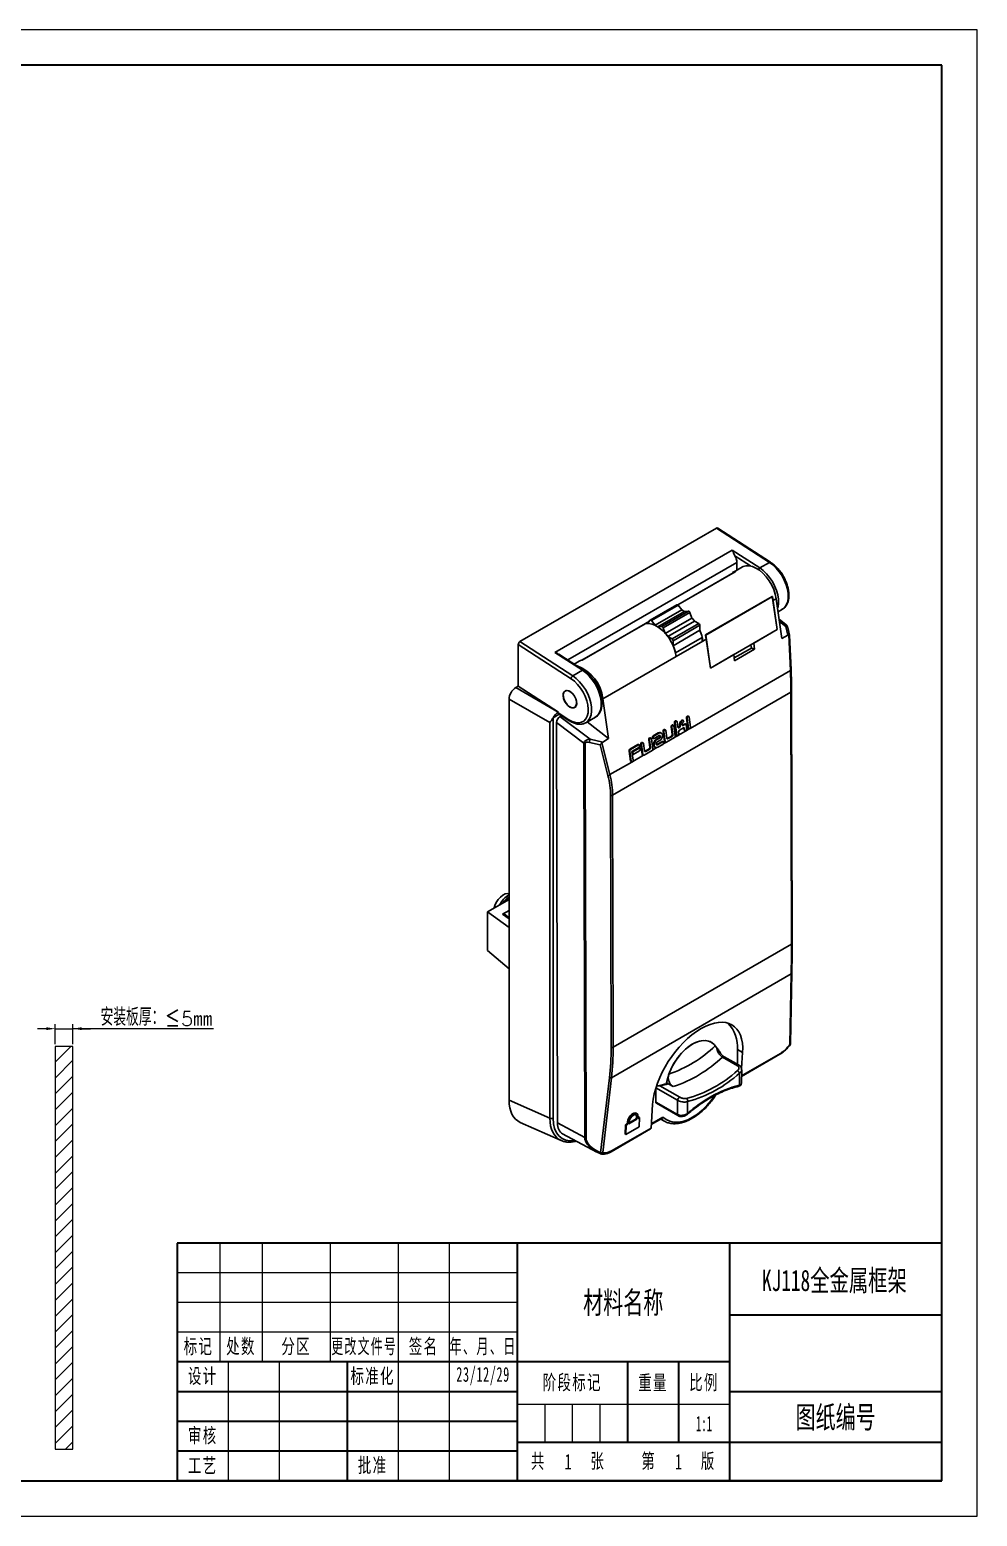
# Model space of a CAD drawing. Header units: millimetres. Extents: x 1222 to 2777, y 555 to 1864.
# Drawn here: x 1548 to 1815.6, y 554.5 to 974.5 of the extents above; entities that cross this region are included whole.
import ezdxf
from ezdxf.enums import TextEntityAlignment as Align

# ---------------------------------------------------------------- set-up
doc = ezdxf.new("R2010")
doc.units = ezdxf.units.MM
for name, color, linetype, lineweight in [('尺寸线层', 3, 'Continuous', 18), ('粗实线层', 7, 'Continuous', 35), ('细实线层', 7, 'Continuous', 18)]:
    doc.layers.add(name, color=color, linetype=linetype, lineweight=lineweight)
doc.styles.get("Standard").update_dxf_attribs({"font": 'txt', "bigfont": 'gbcbig.shx'})
doc.styles.add('标准', font='simfang.ttf', dxfattribs={"width": 0.667})
doc.dimstyles.new('ISO-25', dxfattribs={"dimtxt": 2.5, "dimasz": 2.5, "dimexe": 1.25, "dimexo": 0.625, "dimtad": 1, "dimtxsty": 'Standard', "dimcen": 2.5, "dimadec": 0, "dimazin": 0, "dimtfac": 1, "dimtmove": 1, "dimatfit": 3, "dimfxl": 1, "dimarcsym": 0})

# ---------------------------------------------------------------- blocks, each defined once
blk = doc.blocks.new('$CAXA_FRAME_13B17AC1$')
at = {"layer": '粗实线层'}
for p, q in [((287, 200), (-287, 200)), ((287, -200), (287, 200)), ((-287, -200), (287, -200))]:
    blk.add_line(p, q, dxfattribs=at)
at = {"layer": '细实线层'}
for p, q in [((297, 210), (-297, 210)), ((297, -210), (297, 210)), ((-297, -210), (297, -210))]:
    blk.add_line(p, q, dxfattribs=at)
blk = doc.blocks.new('*D10')
at = {"color": 0, "lineweight": -2, "transparency": 16777216}
for p, q in [((1555.17, 687.92), (1555.17, 693.56)), ((1560.17, 687.92), (1560.17, 693.56)), ((1552.67, 692.31), (1550.17, 692.31)), ((1555.17, 692.31), (1560.17, 692.31)), ((1555.17, 692.31), (1560.17, 692.31)), ((1599.92, 692.31), (1560.17, 692.31)), ((1562.67, 692.31), (1565.17, 692.31))]:
    blk.add_line(p, q, dxfattribs=at)
at = {"color": 0, "transparency": 16777216}
for points in [[(1552.67, 692.73), (1552.67, 691.9), (1555.17, 692.31)], [(1562.67, 692.73), (1562.67, 691.9), (1560.17, 692.31)]]:
    blk.add_solid(points, dxfattribs=at)
at = {"layer": 'Defpoints', "color": 0, "transparency": 16777216}
for p in [(1560.17, 692.31), (1555.17, 687.3), (1560.17, 687.3)]:
    blk.add_point(p, dxfattribs=at)
at = {"color": 0, "transparency": 16777216, "insert": (1583.8, 695.61), "char_height": 5, "width": 52.9697, "attachment_point": 5}
blk.add_mtext('安装板厚：≤{\\H0.8x;5\\fSimSun|b0|i0|c129|p2;㎜}', dxfattribs=at)

msp = doc.modelspace()

# ---------------------------------------------------------------- hatches: boundary and pattern name
h = msp.add_hatch()
h.set_pattern_fill('ANSI31', color=256)
h.set_pattern_definition([(45, (19.1863, 0), (-2.245064, 2.245064), [])])
h.paths.add_polyline_path([(1560.1701, 687.2999), (1555.1701, 687.2999), (1555.1701, 573.5432), (1560.1701, 573.5432)])

# ---------------------------------------------------------------- linework, layer by layer
at = {"color": 18, "linetype": 'Continuous', "lineweight": 30, "true_color": 0x000000}
for p, q in [((1741.9998, 833.7387), (1686.4483, 801.6695)), ((1756.9492, 824.0527), (1741.9998, 833.7387)), ((1757.2825, 824.0854), (1742.3421, 833.7656)), ((1696.3554, 798.596), (1746.4459, 827.5126)), ((1746.4459, 827.5126), (1754.2187, 822.4764)), ((1747.7432, 824.0496), (1699.9961, 796.4858)), ((1751.6212, 823.0379), (1747.1896, 825.9093)), ((1747.7432, 821.85), (1747.7432, 824.0496)), ((1754.2187, 822.4764), (1756.9492, 824.0527)), ((1747.2472, 821.3944), (1731.0257, 812.0299)), ((1747.3357, 821.4414), (1731.0905, 812.0632)), ((1746.5342, 821.1515), (1747.4758, 821.695)), ((1746.5342, 821.1515), (1746.6807, 821.0673)), ((1747.4758, 821.695), (1747.3877, 821.6441)), ((1749.3146, 822.7571), (1747.4315, 821.67)), ((1730.7718, 812.0892), (1723.2394, 807.7409)), ((1731.1122, 811.945), (1723.5798, 807.5966)), ((1732.1737, 810.6285), (1724.6413, 806.2801)), ((1732.1737, 810.6285), (1731.1122, 811.945)), ((1757.6821, 814.4379), (1738.8511, 803.567)), ((1757.7599, 814.4093), (1738.9289, 803.5383)), ((1757.7599, 814.4093), (1757.6821, 814.4379)), ((1759.0968, 805.0774), (1757.7599, 814.4093)), ((1757.927, 813.2428), (1758.8685, 813.7863)), ((1759.0968, 805.0774), (1757.927, 813.2428)), ((1760.4821, 802.5231), (1758.8685, 813.7863)), ((1759.393, 810.1252), (1760.5987, 810.8212)), ((1721.8254, 806.7187), (1703.9359, 796.3913)), ((1721.9139, 806.7657), (1704.0244, 796.4383)), ((1721.7564, 806.73), (1723.0324, 807.4666)), ((1721.7564, 806.73), (1721.7565, 806.6789)), ((1723.1942, 807.6987), (1722.5848, 806.8246)), ((1724.6413, 806.2801), (1723.5798, 807.5966)), ((1732.9877, 810.161), (1725.4553, 805.8126)), ((1726.5138, 805.9113), (1734.0462, 810.2597)), ((1734.4323, 809.9185), (1726.8999, 805.5702)), ((1735.0469, 808.3414), (1727.5145, 803.993)), ((1735.7528, 807.466), (1728.2204, 803.1176)), ((1729.4445, 802.4145), (1736.9769, 806.7629)), ((1734.0462, 810.2597), (1732.9877, 810.161)), ((1735.0469, 808.3414), (1734.4323, 809.9185)), ((1736.9769, 806.7629), (1735.7528, 807.466)), ((1761.7071, 806.4376), (1759.6895, 808.0557)), ((1761.528, 805.9818), (1759.7865, 807.3784)), ((1726.5138, 805.9113), (1725.4553, 805.8126)), ((1727.5145, 803.993), (1726.8999, 805.5702)), ((1729.4445, 802.4145), (1728.2204, 803.1176)), ((1737.26, 806.2741), (1729.7276, 801.9257)), ((1737.2631, 804.8589), (1729.7307, 800.5105)), ((1730.4257, 798.4849), (1737.9581, 802.8332)), ((1737.2631, 804.8589), (1737.26, 806.2741)), ((1737.9601, 801.9), (1737.9581, 802.8332)), ((1738.1544, 801.8283), (1739.096, 802.3719)), ((1738.9289, 803.5383), (1738.8511, 803.567)), ((1738.9289, 803.5383), (1740.2658, 794.2065)), ((1740.2658, 794.2065), (1739.096, 802.3719)), ((1740.2658, 794.2065), (1759.0968, 805.0774)), ((1752.5059, 801.2726), (1759.0968, 805.0774)), ((1760.4821, 802.5231), (1762.1602, 803.4918)), ((1762.1602, 803.4918), (1761.528, 805.9818)), ((1762.6437, 803.4867), (1762.0927, 805.6565)), ((1762.8533, 793.4972), (1762.4309, 803.5657)), ((1763.0552, 793.6961), (1762.6448, 803.479)), ((1685.9776, 800.8531), (1685.9776, 789.0887)), ((1700.8983, 791.1857), (1685.9776, 800.8531)), ((1686.4483, 801.6695), (1701.3978, 791.9835)), ((1704.1283, 793.5598), (1696.3554, 798.596)), ((1704.4615, 793.5925), (1697.4049, 798.1647)), ((1729.7307, 800.5105), (1729.7276, 801.9257)), ((1730.622, 797.48), (1738.1544, 801.8283)), ((1737.9601, 801.9), (1738.1544, 801.8283)), ((1740.2658, 794.2065), (1746.8566, 798.0113)), ((1746.8566, 798.0113), (1747.1073, 796.2616)), ((1746.9913, 797.0715), (1751.83, 799.8648)), ((1747.1073, 796.2616), (1752.7566, 799.5229)), ((1751.83, 799.8648), (1751.6953, 800.8047)), ((1751.83, 799.8648), (1752.7566, 799.5229)), ((1752.7566, 799.5229), (1752.5059, 801.2726)), ((1702.2371, 795.5798), (1701.7914, 795.3225)), ((1702.2814, 795.6048), (1703.2229, 796.1484)), ((1709.9079, 785.522), (1730.622, 797.48)), ((1701.3978, 791.9835), (1704.1283, 793.5598)), ((1734.5494, 777.1578), (1762.8533, 793.4972)), ((1694.9089, 778.7726), (1683.3883, 785.4234)), ((1683.3883, 785.4234), (1683.3883, 672.1288)), ((1685.9776, 789.0887), (1685.2679, 788.679)), ((1685.2679, 788.679), (1697.3002, 781.7327)), ((1697.3164, 781.7421), (1685.9776, 789.0887)), ((1699.5503, 787.8788), (1699.2507, 787.7058)), ((1709.9079, 785.522), (1711.5215, 774.2587)), ((1763.0014, 787.3575), (1712.6498, 758.2902)), ((1763.1558, 716.1479), (1763.0014, 787.3575)), ((1763.3508, 716.4198), (1763.1964, 787.6294)), ((1697.3002, 781.7327), (1697.3164, 781.7421)), ((1697.3049, 781.5316), (1697.3164, 781.7421)), ((1697.3049, 781.5316), (1700.266, 779.6131)), ((1697.4136, 781.2447), (1700.3747, 779.3261)), ((1701.9136, 783.093), (1702.2132, 783.266)), ((1694.9089, 667.0116), (1694.9089, 778.7726)), ((1695.8208, 780.158), (1695.8208, 667.0277)), ((1697.544, 781.1602), (1695.8263, 780.1686)), ((1704.5512, 773.0182), (1696.8345, 778.8419)), ((1696.8345, 778.8419), (1697.0797, 665.7049)), ((1698.2013, 780.7343), (1697.771, 780.4859)), ((1697.771, 780.4859), (1706.2624, 774.0776)), ((1705.0472, 778.7521), (1704.9107, 778.6784)), ((1705.0472, 778.7521), (1707.7777, 780.3283)), ((1705.448, 778.9834), (1711.5215, 774.2587)), ((1729.1668, 777.5867), (1729.4676, 775.4871)), ((1729.3521, 777.5183), (1729.1668, 777.5867)), ((1729.3521, 777.5183), (1729.6529, 775.4187)), ((1729.3991, 778.0997), (1729.5844, 778.0313)), ((1729.7729, 778.0562), (1729.5875, 778.1245)), ((1730.3181, 775.0449), (1729.917, 777.8445)), ((1730.1189, 778.7679), (1730.6036, 775.3851)), ((1730.3043, 778.6995), (1730.1189, 778.7679)), ((1730.3043, 778.6995), (1730.7889, 775.3167)), ((1730.3513, 779.2809), (1730.5366, 779.2125)), ((1730.725, 779.2373), (1730.5397, 779.3057)), ((1731.0864, 777.5092), (1730.8692, 779.0256)), ((1731.2613, 777.4066), (1731.2337, 777.3907)), ((1731.2337, 777.3907), (1731.419, 777.3223)), ((1731.4466, 777.3382), (1731.2613, 777.4066)), ((1731.4466, 777.3382), (1731.419, 777.3223)), ((1731.498, 777.8488), (1731.6833, 777.7804)), ((1731.5193, 776.6224), (1732.6492, 777.2747)), ((1732.3086, 779.3337), (1732.1232, 779.4021)), ((1732.9285, 778.3691), (1732.3773, 778.0509)), ((1732.3773, 778.0509), (1732.5626, 777.9825)), ((1732.5836, 779.4279), (1732.3983, 779.4963)), ((1733.1138, 778.3007), (1732.5626, 777.9825)), ((1732.7964, 777.1562), (1732.8633, 776.6896)), ((1732.9818, 777.0878), (1732.7964, 777.1562)), ((1733.1138, 778.3007), (1732.9285, 778.3691)), ((1732.9818, 777.0878), (1733.0486, 776.6212)), ((1733.3023, 778.3255), (1733.1169, 778.3939)), ((1733.6135, 776.9473), (1733.4464, 778.1138)), ((1733.4979, 780.087), (1733.899, 777.2875)), ((1733.6832, 780.0186), (1733.4979, 780.087)), ((1733.6832, 780.0186), (1734.0843, 777.2191)), ((1733.7302, 780.6), (1733.9156, 780.5316)), ((1733.899, 777.2875), (1734.0843, 777.2191)), ((1734.104, 780.5565), (1733.9187, 780.6248)), ((1734.0432, 777.0758), (1734.2285, 777.0074)), ((1734.6492, 777.5452), (1734.2482, 780.3448)), ((1704.7928, 661.5798), (1704.5512, 773.0182)), ((1704.8981, 772.9169), (1705.1396, 661.4785)), ((1709.096, 772.5444), (1706.0662, 773.2108)), ((1706.2624, 774.0776), (1709.8434, 773.29)), ((1709.5946, 773.0639), (1711.9013, 764.0833)), ((1711.5215, 774.2587), (1709.8434, 773.29)), ((1721.0163, 773.0851), (1720.831, 773.1535)), ((1721.2048, 773.1099), (1721.0194, 773.1783)), ((1721.6497, 770.7985), (1721.3489, 772.8982)), ((1722.8584, 773.945), (1723.1592, 771.8453)), ((1723.0437, 773.8766), (1722.8584, 773.945)), ((1723.0437, 773.8766), (1723.3445, 771.7769)), ((1723.0907, 774.458), (1723.2761, 774.3896)), ((1723.4645, 774.4144), (1723.2792, 774.4828)), ((1724.0097, 771.4032), (1723.6086, 774.2027)), ((1724.0794, 774.4745), (1723.8941, 774.5429)), ((1724.0383, 774.3312), (1724.2236, 774.2628)), ((1725.5388, 775.8712), (1724.1264, 775.0559)), ((1724.1264, 775.0559), (1724.3118, 774.9875)), ((1725.7241, 775.8028), (1724.3118, 774.9875)), ((1724.412, 774.2876), (1725.8243, 775.1029)), ((1725.7393, 774.4714), (1724.8919, 773.9822)), ((1725.0772, 773.9138), (1724.8919, 773.9822)), ((1725.9246, 774.403), (1725.0772, 773.9138)), ((1726.5048, 773.3978), (1725.0924, 772.5825)), ((1725.1775, 773.214), (1726.0249, 773.7031)), ((1726.6901, 773.3294), (1725.2778, 772.5141)), ((1725.7241, 775.8028), (1725.5388, 775.8712)), ((1725.9246, 774.403), (1725.7393, 774.4714)), ((1726.2894, 775.8773), (1726.1041, 775.9456)), ((1726.6901, 773.3294), (1726.5048, 773.3978)), ((1726.8785, 773.3542), (1726.6932, 773.4226)), ((1726.9071, 776.2822), (1727.3081, 773.4827)), ((1727.0924, 776.2138), (1726.9071, 776.2822)), ((1726.9229, 772.7551), (1727.6805, 773.1925)), ((1727.0924, 776.2138), (1727.4935, 773.4143)), ((1727.1394, 776.7952), (1727.3247, 776.7268)), ((1727.3081, 773.4827), (1727.4935, 773.4143)), ((1727.5131, 776.7516), (1727.3278, 776.82)), ((1727.4523, 773.271), (1727.6376, 773.2026)), ((1727.9581, 774.4403), (1727.6573, 776.5399)), ((1727.8261, 773.2274), (1730.0858, 774.5319)), ((1729.2353, 774.9741), (1728.1054, 774.3218)), ((1728.1054, 774.3218), (1728.2907, 774.2534)), ((1729.4206, 774.9057), (1728.2907, 774.2534)), ((1729.4206, 774.9057), (1729.2353, 774.9741)), ((1729.4676, 775.4871), (1729.6529, 775.4187)), ((1730.2183, 774.6575), (1730.976, 775.0949)), ((1730.6036, 775.3851), (1730.7889, 775.3167)), ((1730.7477, 775.1734), (1730.9331, 775.105)), ((1731.254, 775.2554), (1733.2357, 776.3994)), ((1731.3538, 775.6428), (1731.287, 776.1094)), ((1732.8633, 776.6896), (1733.0486, 776.6212)), ((1733.0075, 776.4779), (1733.1928, 776.4095)), ((1733.5137, 776.5599), (1734.2714, 776.9973)), ((1711.3223, 763.8765), (1709.096, 772.5444)), ((1717.3033, 770.738), (1717.7043, 767.9385)), ((1717.4886, 770.6697), (1717.3033, 770.738)), ((1717.4886, 770.6697), (1717.8896, 767.8701)), ((1719.7953, 772.5556), (1717.5356, 771.2511)), ((1717.5356, 771.2511), (1717.7209, 771.1827)), ((1719.9806, 772.4872), (1717.7209, 771.1827)), ((1718.1036, 770.6458), (1720.0809, 771.7873)), ((1718.4546, 768.1962), (1718.1036, 770.6458)), ((1719.929, 771.6224), (1718.1401, 770.5896)), ((1718.1401, 770.5896), (1718.2403, 769.8898)), ((1718.3254, 770.5213), (1718.1401, 770.5896)), ((1718.4256, 769.8214), (1718.2403, 769.8898)), ((1720.1143, 771.554), (1718.3254, 770.5213)), ((1718.3254, 770.5213), (1718.4256, 769.8214)), ((1718.3548, 767.8088), (1721.3721, 769.5507)), ((1718.4256, 769.8214), (1720.2146, 770.8541)), ((1719.9806, 772.4872), (1719.7953, 772.5556)), ((1720.1143, 771.554), (1719.929, 771.6224)), ((1720.1691, 772.512), (1719.9837, 772.5804)), ((1720.3027, 771.5788), (1720.1174, 771.6472)), ((1720.5987, 772.6405), (1720.9998, 769.8409)), ((1720.784, 772.5721), (1720.5987, 772.6405)), ((1720.784, 772.5721), (1721.1851, 769.7725)), ((1720.9998, 769.8409), (1721.1851, 769.7725)), ((1721.1439, 769.6292), (1721.3292, 769.5608)), ((1721.5177, 769.5856), (1723.7774, 770.8901)), ((1722.9269, 771.3323), (1721.797, 770.68)), ((1721.797, 770.68), (1721.9823, 770.6117)), ((1723.1122, 771.2639), (1721.9823, 770.6117)), ((1723.1122, 771.2639), (1722.9269, 771.3323)), ((1723.1592, 771.8453), (1723.3445, 771.7769)), ((1723.9099, 771.0157), (1725.1252, 771.7173)), ((1724.6274, 771.8081), (1724.8127, 771.7397)), ((1725.0924, 772.5825), (1725.0064, 772.5498)), ((1725.2778, 772.5141), (1725.0924, 772.5825)), ((1725.378, 771.8142), (1726.7904, 772.6295)), ((1711.9013, 764.0833), (1718.0767, 767.6483)), ((1717.7043, 767.9385), (1717.8896, 767.8701)), ((1717.8485, 767.7268), (1718.0338, 767.6584)), ((1712.2178, 686.9733), (1712.0635, 758.1828)), ((1712.6498, 758.2902), (1712.8042, 687.0806)), ((1677.2774, 725.3181), (1683.3883, 728.7948)), ((1677.2774, 714.4454), (1677.2774, 725.3181)), ((1677.2774, 725.3181), (1683.3883, 720.8548)), ((1683.3883, 725.706), (1681.5613, 724.6665)), ((1683.3883, 723.3321), (1681.5613, 724.6665)), ((1682.0999, 724.6749), (1681.7504, 724.5284)), ((1682.0999, 724.6749), (1683.3883, 723.6512)), ((1683.3883, 709.1976), (1677.2774, 714.4454)), ((1712.8042, 687.0806), (1763.1558, 716.1479)), ((1763.0839, 707.7707), (1712.3156, 678.4628)), ((1762.6867, 687.8036), (1763.0839, 707.7707)), ((1762.883, 688.1032), (1763.2801, 708.0704)), ((1741.6412, 687.473), (1742.0204, 686.9863)), ((1749.3723, 685.5558), (1747.9187, 686.3908)), ((1747.9187, 686.3908), (1747.9277, 682.223)), ((1749.3723, 685.5558), (1749.061, 681.0896)), ((1749.0653, 678.8166), (1759.8987, 685.0705)), ((1749.0691, 679.0036), (1760.0352, 685.3342)), ((1747.9234, 681.8365), (1743.6865, 684.2702)), ((1748.3821, 681.962), (1744.1451, 684.3957)), ((1749.0271, 676.9274), (1749.104, 680.7274)), ((1709.2612, 657.2346), (1711.7306, 678.398)), ((1712.3156, 678.4628), (1709.8462, 657.2994)), ((1729.7571, 675.9408), (1728.3448, 676.752)), ((1748.4468, 676.3709), (1748.5151, 679.7421)), ((1683.3883, 672.1288), (1694.9089, 667.0116)), ((1724.8937, 675.582), (1724.8126, 671.5777)), ((1731.0137, 672.0667), (1724.8937, 675.582)), ((1725.9835, 676.1715), (1731.6328, 672.9266)), ((1730.9327, 668.0624), (1731.0137, 672.0667)), ((1719.5365, 668.291), (1719.3488, 668.4161)), ((1723.4874, 664.2356), (1723.9505, 670.8801)), ((1724.8126, 671.5777), (1730.9327, 668.0624)), ((1725.0115, 671.2234), (1731.0717, 667.7425)), ((1733.8316, 671.7112), (1733.7633, 668.34)), ((1686.5567, 665.8277), (1698.0897, 660.7049)), ((1697.0797, 665.7049), (1704.7928, 661.5798)), ((1712.2249, 657.549), (1723.3509, 663.9719)), ((1712.3614, 657.8127), (1723.4874, 664.2356)), ((1716.3215, 665.1461), (1716.1399, 662.5408)), ((1716.7923, 665.4178), (1716.3215, 665.1461)), ((1716.5092, 665.0209), (1716.3215, 665.1461)), ((1716.5092, 665.0209), (1716.3277, 662.4157)), ((1716.3277, 662.4157), (1720.0939, 664.5898)), ((1716.98, 665.2927), (1716.5092, 665.0209)), ((1716.8286, 665.9389), (1716.7923, 665.4178)), ((1716.98, 665.2927), (1716.7923, 665.4178)), ((1717.0163, 665.8137), (1716.8286, 665.9389)), ((1717.0163, 665.8137), (1716.98, 665.2927)), ((1719.5222, 666.7603), (1717.2625, 665.4558)), ((1717.2625, 665.4558), (1717.2988, 665.9768)), ((1719.3344, 666.8854), (1717.2794, 665.6991)), ((1719.3708, 667.4065), (1719.3344, 666.8854)), ((1719.5222, 666.7603), (1719.3344, 666.8854)), ((1719.5585, 667.2813), (1719.3708, 667.4065)), ((1719.5585, 667.2813), (1719.5222, 666.7603)), ((1719.8047, 666.9233), (1719.841, 667.4444)), ((1720.2754, 667.1951), (1719.8047, 666.9233)), ((1720.0877, 667.3203), (1719.8216, 667.1667)), ((1720.2754, 667.1951), (1720.0877, 667.3203)), ((1720.0939, 664.5898), (1720.2754, 667.1951)), ((1723.5542, 665.1948), (1726.5699, 666.9358)), ((1723.5707, 665.4309), (1726.8732, 667.3374)), ((1726.2307, 666.7399), (1727.1096, 666.2351)), ((1727.2301, 666.168), (1727.1096, 666.2351)), ((1698.5301, 662.617), (1708.1804, 657.4558)), ((1716.3277, 662.4157), (1716.1399, 662.5408)), ((1709.106, 657.0041), (1709.1022, 657.0088))]:
    msp.add_line(p, q, dxfattribs=at)
at = {"color": 7}
for p, q in [((1555.1701, 687.2999), (1555.1701, 573.5432)), ((1560.1701, 687.2999), (1555.1701, 687.2999)), ((1560.1701, 573.5432), (1560.1701, 687.2999)), ((1555.1701, 573.5432), (1560.1701, 573.5432))]:
    msp.add_line(p, q, dxfattribs=at)
at = {"color": 18, "linetype": 'Continuous', "lineweight": 30, "true_color": 0x000000, "flags": 128}
for points in [[(1760.5987, 810.8212), (1760.7022, 810.8842), (1761.3152, 811.4202), (1761.7851, 812.1483), (1762.0975, 813.0463), (1762.2431, 814.0869), (1762.2173, 815.2385), (1762.021, 816.4662), (1761.6601, 817.7325), (1761.1456, 818.9991), (1760.4931, 820.2275), (1759.7224, 821.3803), (1758.857, 822.4225), (1757.9231, 823.3224), (1756.9492, 824.0527)], [(1749.3146, 822.7571), (1749.4894, 822.8496), (1750.2863, 823.0942), (1751.1786, 823.1097), (1752.1382, 822.8958), (1753.1347, 822.459), (1754.1367, 821.8133), (1755.1125, 820.9789), (1756.0315, 819.9823), (1756.8645, 818.8548), (1757.5852, 817.6321), (1758.171, 816.3528), (1758.6033, 815.0572), (1758.8685, 813.7863)], [(1754.2187, 822.4764), (1755.1926, 821.7461), (1756.1265, 820.8462), (1756.9919, 819.804), (1757.7626, 818.6512), (1758.4151, 817.4229), (1758.9296, 816.1563), (1759.2905, 814.8899), (1759.4868, 813.6623), (1759.5126, 812.5106), (1759.367, 811.47), (1759.2567, 811.0768)], [(1730.7718, 812.0892), (1730.799, 812.1011), (1730.846, 812.1079), (1730.8978, 812.1007), (1730.9524, 812.0798), (1731.0077, 812.0459), (1731.0617, 812.0004), (1731.1122, 811.945)], [(1732.9877, 810.161), (1732.3113, 810.559), (1732.1737, 810.6285)], [(1721.9139, 806.7657), (1722.8061, 806.8148), (1723.7716, 806.6278), (1724.7789, 806.2106), (1725.7954, 805.5769), (1726.7881, 804.7471), (1727.7249, 803.7482), (1728.5753, 802.6126), (1729.3118, 801.3771), (1729.9105, 800.0817), (1730.352, 798.7684), (1730.622, 797.48)], [(1723.5798, 807.5966), (1723.5293, 807.652), (1723.4753, 807.6975), (1723.42, 807.7314), (1723.3654, 807.7524), (1723.3136, 807.7596), (1723.2666, 807.7528), (1723.2263, 807.7322), (1723.1942, 807.6987)], [(1735.7528, 807.466), (1735.2573, 808.0966), (1735.0469, 808.3414)], [(1700.266, 779.6131), (1701.2211, 779.0963), (1702.1545, 778.794), (1703.0344, 778.7168), (1703.8307, 778.8671), (1704.5164, 779.2398), (1705.0682, 779.8223), (1705.4671, 780.5948), (1705.6998, 781.5308), (1705.7581, 782.5986), (1705.6402, 783.7618), (1705.35, 784.9807), (1704.8975, 786.2139), (1704.298, 787.4194), (1703.572, 788.556), (1702.7441, 789.5852), (1701.8427, 790.4718), (1700.8983, 791.1857)], [(1701.3978, 791.9835), (1702.3717, 791.2532), (1703.3055, 790.3533), (1704.1709, 789.3111), (1704.9416, 788.1583), (1705.5941, 786.93), (1706.1086, 785.6634), (1706.4696, 784.397), (1706.6659, 783.1694), (1706.6917, 782.0177), (1706.5461, 780.9771), (1706.2336, 780.0791), (1705.7638, 779.351), (1705.1507, 778.815), (1705.0472, 778.7521)], [(1707.7777, 780.3283), (1707.8812, 780.3913), (1708.4943, 780.9273), (1708.9641, 781.6554), (1709.2766, 782.5534), (1709.4221, 783.594), (1709.3964, 784.7457), (1709.2, 785.9733), (1708.8391, 787.2397), (1708.3246, 788.5063), (1707.6721, 789.7346), (1706.9014, 790.8874), (1706.036, 791.9296), (1705.1022, 792.8295), (1704.1283, 793.5598)], [(1700.5821, 783.1705), (1701.151, 782.9411), (1701.6694, 782.9301), (1702.0912, 783.1386), (1702.3789, 783.5479), (1702.5069, 784.1217), (1702.4639, 784.8091), (1702.2537, 785.5489), (1701.895, 786.2754), (1701.4196, 786.9241), (1700.8698, 787.4373), (1700.2944, 787.7695), (1699.7446, 787.891), (1699.2693, 787.7912), (1698.9105, 787.4789), (1698.7003, 786.9817), (1698.6573, 786.344), (1698.7854, 785.6224), (1699.073, 784.8809), (1699.4948, 784.1855), (1700.0132, 783.598), (1700.5821, 783.1705)], [(1700.9444, 783.0564), (1701.4977, 782.9707), (1701.9614, 783.1227), (1702.2901, 783.4976), (1702.4515, 784.0587), (1702.43, 784.751), (1702.2276, 785.5068), (1701.8642, 786.252), (1701.3752, 786.9139), (1700.8086, 787.4274), (1700.2198, 787.7425), (1699.6665, 787.8282), (1699.2028, 787.6761), (1698.8742, 787.3012), (1698.7127, 786.7401), (1698.7342, 786.0478), (1698.9366, 785.2921), (1699.3001, 784.5468), (1699.789, 783.885), (1700.3556, 783.3714), (1700.9444, 783.0564)], [(1763.1863, 787.6954), (1763.1955, 787.6498), (1763.1964, 787.6294)], [(1731.1477, 777.3581), (1731.1776, 777.3656), (1731.2337, 777.3907)], [(1732.5626, 777.9825), (1732.4805, 777.9506), (1732.4009, 777.9501), (1732.3305, 777.981), (1732.2751, 778.0407), (1732.2392, 778.1244), (1732.2257, 778.2252), (1732.2357, 778.3348), (1732.2685, 778.4442)], [(1732.2913, 778.0182), (1732.2951, 778.019), (1732.3773, 778.0509)], [(1732.7147, 779.2749), (1732.6875, 779.3371), (1732.6492, 779.3863), (1732.6015, 779.4202), (1732.5467, 779.4373), (1732.4873, 779.4368), (1732.4259, 779.4186), (1732.3654, 779.3838), (1732.3086, 779.3337)], [(1724.8919, 773.9822), (1724.5791, 773.7151), (1724.3368, 773.3288), (1724.2019, 772.8822), (1724.1949, 772.4432), (1724.317, 772.0787), (1724.5495, 771.8441), (1724.6274, 771.8081)], [(1725.0772, 773.9138), (1724.7644, 773.6467), (1724.5221, 773.2604), (1724.3872, 772.8138), (1724.3802, 772.3748), (1724.5023, 772.0103), (1724.7348, 771.7758), (1725.0423, 771.7069), (1725.378, 771.8142)], [(1725.2778, 772.5141), (1725.1658, 772.4783), (1725.0633, 772.5013), (1724.9858, 772.5794), (1724.9452, 772.7009), (1724.9475, 772.8473), (1724.9924, 772.9961), (1725.0732, 773.1249), (1725.1775, 773.214)], [(1726.1041, 775.9456), (1725.8745, 775.9785), (1725.5388, 775.8712)], [(1726.0249, 773.7031), (1726.3377, 773.9703), (1726.58, 774.3565), (1726.7149, 774.8032), (1726.7219, 775.2422), (1726.5998, 775.6067), (1726.3673, 775.8412), (1726.0598, 775.9101), (1725.7241, 775.8028)], [(1725.8243, 775.1029), (1725.9363, 775.1387), (1726.0388, 775.1157), (1726.1163, 775.0375), (1726.1569, 774.916), (1726.1546, 774.7697), (1726.1097, 774.6208), (1726.0289, 774.4921), (1725.9246, 774.403)], [(1728.0194, 774.2892), (1728.0493, 774.2967), (1728.1054, 774.3218)], [(1721.711, 770.6474), (1721.7409, 770.655), (1721.797, 770.68)], [(1683.3883, 730.4128), (1682.9382, 730.4832), (1682.2879, 730.3681), (1681.6015, 730.029), (1680.9256, 729.4888), (1680.3064, 728.7844), (1679.7861, 727.9639), (1679.4, 727.0831), (1679.2152, 726.4205)], [(1763.2702, 708.1512), (1763.2792, 708.0993), (1763.2801, 708.0704)], [(1741.9884, 686.9344), (1741.9492, 687.0042), (1741.3574, 687.81), (1740.6215, 688.4151), (1739.7586, 688.8052), (1738.7891, 688.9712), (1737.7356, 688.9092), (1736.6229, 688.6205), (1735.477, 688.1121), (1734.3247, 687.3958), (1733.1932, 686.4884), (1732.1088, 685.4112), (1731.0971, 684.1894), (1730.1817, 682.8516), (1729.3842, 681.4293), (1728.7231, 679.9557), (1728.214, 678.4654), (1727.8688, 676.9933), (1727.8368, 676.8073)], [(1741.6412, 687.473), (1740.9796, 688.1606), (1740.187, 688.6457), (1739.2813, 688.9174), (1738.2831, 688.9694), (1737.2151, 688.8006), (1736.1014, 688.4147), (1734.9675, 687.8207), (1733.8391, 687.0318), (1732.7417, 686.0662), (1731.7003, 684.9456), (1730.7385, 683.6955), (1729.8781, 682.3444), (1729.1388, 680.9228), (1728.5373, 679.4631)], [(1762.7528, 687.7208), (1762.7529, 687.7211), (1762.7488, 687.7358), (1762.7265, 687.7637), (1762.6867, 687.8036)], [(1726.8732, 667.3374), (1727.7691, 666.6273), (1728.7982, 666.1432), (1729.9421, 665.8938), (1731.1804, 665.8835), (1732.4908, 666.1125), (1733.8499, 666.5768), (1735.2333, 667.2681), (1736.6162, 668.1738), (1737.9739, 669.2779), (1739.282, 670.5604), (1740.5171, 671.9986), (1741.5584, 673.4199)], [(1719.3488, 668.4161), (1719.0414, 668.5156), (1718.5934, 668.4352), (1718.1029, 668.152), (1717.6291, 667.7003), (1717.229, 667.1344), (1716.951, 666.5227), (1716.8286, 665.9389)], [(1719.841, 667.4444), (1719.7931, 667.9298), (1719.5806, 668.2584), (1719.2291, 668.3904), (1718.7812, 668.31), (1718.2907, 668.0269), (1717.8168, 667.5751), (1717.4168, 667.0093), (1717.1388, 666.3975), (1717.0163, 665.8137)], [(1717.2988, 665.9768), (1717.4181, 666.505), (1717.6913, 667.0521), (1718.0768, 667.5348), (1718.5158, 667.8796), (1718.9415, 668.034), (1719.2892, 667.9745), (1719.5058, 667.7102), (1719.5585, 667.2813)], [(1719.2132, 668.0094), (1719.3181, 667.8354), (1719.3708, 667.4065)], [(1727.1096, 666.2351), (1727.1051, 666.2377), (1726.3211, 666.7921)]]:
    msp.add_lwpolyline(points, dxfattribs=at)
at = {"color": 18, "linetype": 'Continuous', "lineweight": 30, "true_color": 0x000000}
for centre, radius, start, end in [((1743.9012, 823.918), 3.8442, 1.961329, 31.196737), ((1757.1411, 823.812), 0.3078, 62.667133, 128.55897), ((1747.8627, 818.732), 2.7602, 101.005998, 118.769878), ((1754.789, 821.5685), 1.0722, 122.133768, 154.10713), ((1728.8531, 803.9051), 7.4987, 56.53871, 63.715471), ((1747.5179, 811.7328), 10.518, 8.254081, 14.903647), ((1722.5259, 803.6668), 3.1583, 88.931789, 104.102774), ((1733.9767, 809.7921), 0.4728, 15.516094, 81.555537), ((1725.3744, 799.8195), 12.8911, 36.381376, 41.38131), ((1736.6468, 806.2453), 0.6139, 2.688526, 57.477025), ((1721.3207, 799.5568), 7.4987, 56.53871, 63.715471), ((1726.4443, 805.4437), 0.4728, 15.516094, 81.555537), ((1717.842, 795.4712), 12.8911, 36.381376, 41.38131), ((1729.1144, 801.8969), 0.6139, 2.688526, 57.477025), ((1725.9317, 799.839), 12.3936, 13.981002, 23.893689), ((1726.3891, 800.0143), 11.9043, 8.765001, 24.013774), ((1728.6869, 800.8619), 10.518, 8.254081, 14.903647), ((1761.6119, 805.4746), 0.5141, 20.726992, 99.393952), ((1718.3993, 795.4906), 12.3936, 13.981002, 23.893689), ((1698.7929, 784.2736), 11.1849, 6.408129, 69.947017), ((1704.5514, 793.7289), 2.7602, 101.005998, 118.769878), ((1701.974, 791.0675), 1.0822, 122.170351, 173.727023), ((1704.3213, 793.3071), 0.318, 63.864625, 127.379932), ((1762.7887, 793.7647), 0.2751, 283.567056, 345.569609), ((1762.858, 787.6663), 0.3405, 294.923628, 353.77219), ((1697.6058, 781.4816), 0.305, 170.554805, 230.955074), ((1700.5668, 779.563), 0.305, 170.551931, 230.990883), ((1729.6982, 777.6551), 0.5358, 123.932736, 187.337631), ((1729.8836, 777.5868), 0.5358, 123.933137, 187.337229), ((1729.5191, 777.9166), 0.2189, 71.779254, 123.227904), ((1729.7, 777.8476), 0.217, 359.158642, 122.180182), ((1730.6504, 778.8363), 0.5358, 123.933358, 187.336949), ((1730.8357, 778.7679), 0.5358, 123.933358, 187.336949), ((1730.4712, 779.0977), 0.219, 71.782507, 123.224279), ((1730.6522, 779.0288), 0.217, 359.159158, 122.179665), ((1731.3034, 777.506), 0.217, 179.158642, 302.180182), ((1730.963, 777.8507), 0.535, 303.890444, 359.791783), ((1731.1483, 777.7824), 0.535, 303.890449, 359.792009), ((1733.8681, 777.7973), 2.3707, 137.393551, 178.754279), ((1734.0534, 777.7289), 2.3707, 137.39347, 178.754188), ((1732.3306, 779.2453), 0.26, 74.914791, 142.900916), ((1733.5211, 777.9439), 1.3488, 135.653722, 158.228384), ((1732.1484, 779.2793), 0.5663, 316.113452, 359.557149), ((1732.7647, 777.091), 0.217, 359.158744, 122.18008), ((1732.4957, 777.1222), 0.3027, 6.438557, 37.689881), ((1733.0485, 778.1859), 0.2189, 71.777493, 123.229548), ((1733.2294, 778.117), 0.217, 359.158718, 122.180106), ((1734.0294, 780.1555), 0.5358, 123.932735, 187.337572), ((1734.2147, 780.0871), 0.5358, 123.933136, 187.33717), ((1733.8502, 780.4169), 0.2189, 71.779174, 123.227925), ((1734.1482, 777.3022), 0.2496, 183.388046, 245.122381), ((1734.0312, 780.348), 0.217, 359.158642, 122.180182), ((1734.3013, 777.2159), 0.217, 179.158091, 302.179672), ((1734.1178, 777.4768), 0.5358, 303.93343, 7.337217), ((1704.9746, 773.8237), 0.91, 242.273514, 265.176886), ((1715.3097, 771.5742), 9.3873, 164.532974, 169.959452), ((1721.1301, 772.7089), 0.5358, 123.932881, 187.337245), ((1721.3155, 772.6405), 0.5358, 123.933283, 187.336844), ((1720.951, 772.9703), 0.2189, 71.778684, 123.22824), ((1721.1319, 772.9014), 0.217, 359.158742, 122.179951), ((1723.3898, 774.0134), 0.5358, 123.932734, 187.337513), ((1723.5752, 773.945), 0.5358, 123.933135, 187.337111), ((1723.2107, 774.2748), 0.2189, 71.779254, 123.227904), ((1723.3916, 774.2059), 0.217, 359.15853, 122.180164), ((1724.4255, 774.6113), 0.5358, 123.932734, 187.337513), ((1724.1433, 774.5576), 0.2496, 183.389305, 245.121038), ((1724.6109, 774.5429), 0.5358, 123.933135, 187.337111), ((1724.2964, 774.4713), 0.217, 179.158277, 302.180678), ((1725.5004, 774.887), 0.4794, 299.885116, 31.223375), ((1726.6247, 773.2146), 0.219, 71.782189, 123.224363), ((1726.8057, 773.1457), 0.217, 359.159046, 122.179647), ((1726.4912, 773.0741), 0.5358, 303.933431, 7.337276), ((1727.4385, 776.3506), 0.5358, 123.932734, 187.337513), ((1727.6238, 776.2822), 0.5358, 123.933135, 187.337111), ((1727.2594, 776.6121), 0.2189, 71.778936, 123.227988), ((1727.5573, 773.4974), 0.2496, 183.388406, 245.122134), ((1727.4403, 776.5431), 0.217, 359.15853, 122.180164), ((1727.7105, 773.4111), 0.217, 179.158203, 302.179691), ((1728.1751, 774.4371), 0.217, 179.157497, 302.181457), ((1728.9362, 775.4186), 0.5358, 303.932418, 7.337828), ((1729.1215, 775.3502), 0.5358, 303.932583, 7.337663), ((1729.7867, 774.9765), 0.5358, 303.93343, 7.337217), ((1730.8527, 775.3998), 0.2496, 183.387926, 245.122614), ((1731.0059, 775.3135), 0.217, 179.158091, 302.179672), ((1730.8224, 775.5744), 0.5358, 303.93343, 7.337217), ((1731.8184, 776.1778), 0.5358, 123.933302, 187.337004), ((1733.1125, 776.7043), 0.2496, 183.388165, 245.122149), ((1733.2656, 776.618), 0.217, 179.158091, 302.179672), ((1733.0821, 776.8789), 0.5358, 303.93343, 7.337217), ((1717.8347, 770.8065), 0.5358, 123.932605, 187.337522), ((1718.02, 770.7381), 0.5358, 123.933006, 187.33712), ((1719.9153, 772.3724), 0.2189, 71.778684, 123.22824), ((1720.049, 771.4393), 0.2189, 71.775142, 123.231782), ((1720.0962, 772.3035), 0.217, 359.158742, 122.179951), ((1719.7818, 772.2319), 0.5358, 303.933028, 7.337339), ((1720.2299, 771.3703), 0.217, 359.158351, 122.180342), ((1719.9155, 771.2987), 0.5358, 303.933265, 7.337102), ((1721.2489, 769.8557), 0.2496, 183.388984, 245.121556), ((1721.4021, 769.7693), 0.217, 179.158619, 302.179537), ((1721.8667, 770.7953), 0.217, 179.157486, 302.181207), ((1722.6278, 771.7769), 0.5358, 303.932282, 7.338085), ((1722.8131, 771.7085), 0.5358, 303.932447, 7.33792), ((1723.4783, 771.3347), 0.5358, 303.933431, 7.337276), ((1717.9535, 767.9533), 0.2496, 183.388406, 245.122134), ((1718.1067, 767.8669), 0.217, 179.158214, 302.179941), ((1717.9231, 768.1278), 0.5358, 303.933558, 7.337149), ((1711.2378, 765.0271), 1.1537, 274.202169, 305.105285), ((1712.1832, 759.1843), 1.0086, 263.18234, 297.559953), ((1686.6881, 724.375), 6.6464, 119.767236, 154.200456), ((1687.2262, 724.1393), 6.6676, 125.142311, 146.572203), ((1688.5458, 723.3634), 7.9276, 130.585309, 143.115574), ((1763.0123, 716.4567), 0.3405, 294.925348, 353.770471), ((1762.9003, 708.1051), 0.3814, 298.769512, 354.78081), ((1738.0763, 687.0651), 9.8655, 356.080497, 43.611693), ((1712.3375, 687.9747), 1.0086, 263.181786, 297.559615), ((1716.8798, 713.2581), 35.7491, 289.031679, 313.83971), ((1759.722, 685.3292), 0.3133, 304.339255, 0.921073), ((1762.5031, 688.1379), 0.3815, 298.771838, 354.779194), ((1762.2173, 688.1165), 0.6658, 323.540693, 358.860429), ((1717.8168, 711.7205), 37.7195, 288.454754, 313.302), ((1724.2323, 706.6629), 35.3181, 285.202213, 312.149328), ((1744.0052, 684.006), 0.414, 70.255971, 140.351066), ((1748.238, 681.5886), 0.4005, 69.148999, 141.757595), ((1747.2485, 679.3387), 1.3293, 17.666625, 59.004171), ((1711.9239, 679.3258), 0.9477, 258.2335, 294.413875), ((1721.5875, 699.1455), 23.3908, 280.832358, 286.791296), ((1757.8647, 641.7126), 35.915, 105.202192, 132.149341), ((1724.4137, 706.3695), 35.9151, 285.202213, 312.14932), ((1747.9832, 676.4387), 0.4685, 287.967184, 351.674874), ((1725.6373, 675.5645), 0.7439, 170.457116, 178.651741), ((1731.9578, 672.0398), 0.9445, 110.132016, 178.36768), ((1733.021, 671.8966), 0.8315, 347.114645, 55.362233), ((1725.3265, 671.5613), 0.5142, 178.162606, 195.484703), ((1731.2628, 668.0161), 0.3334, 172.006289, 235.675463), ((1733.5555, 668.2528), 0.2254, 318.592937, 22.748261), ((1695.3485, 667.9449), 1.0317, 244.777556, 297.243521), ((1723.1742, 664.2306), 0.3133, 304.339255, 0.921073), ((1705.2161, 662.3852), 0.9099, 242.271428, 265.177739), ((1708.7677, 657.3995), 0.5203, 310.546778, 341.520965), ((1709.3769, 657.6123), 0.6658, 245.993676, 253.434483), ((1709.3184, 657.5386), 0.5795, 256.897183, 335.626117), ((1709.4545, 658.1625), 0.9478, 258.234747, 294.412629), ((1712.0481, 657.8077), 0.3133, 304.370968, 0.918414)]:
    msp.add_arc(centre, radius, start, end, dxfattribs=at)
for centre, major_axis, ratio, start_param, end_param in [((1741.9998, 833.194), (0.3322, 0.5777), 0.57737936, 6.25258015, 7.06663512), ((1761.4493, 804.9375), (0.252, 1.5029), 0.08548907, 6.23541966, 7.10019774), ((1762.1305, 802.8023), (0.4093, 0.7308), 0.54802908, 0.24398545, 0.74431714), ((1761.9823, 803.386), (0.6621, 0.0969), 0.23676116, 6.25863094, 7.07550154), ((1686.4483, 801.1249), (0.3322, 0.5777), 0.57737936, 0.78344981, 2.35424614), ((1754.2038, 814.8096), (-5.8551, 42.6544), 0.15395139, 3.99226342, 4.16819128), ((1754.8595, 814.8771), (-5.5546, 42.0656), 0.14748172, 3.9905164, 4.16644427), ((1685.2749, 786.5044), (1.3314, 2.3064), 0.57953743, 0.78717976, 2.35424915), ((1697.1853, 779.6286), (1.4527, 2.2351), 0.54100269, 0.81575179, 1.67896368), ((1697.2646, 779.5828), (1.3314, 2.3064), 0.57953743, 1.65039165, 1.65490127), ((1697.7762, 779.3821), (0.652, 1.1707), 0.58042477, 0.77026521, 2.33803095), ((1706.1865, 773.035), (1.6357, 0.1142), 0.63367399, 1.48026599, 3.04803173), ((1706.0709, 772.6573), (1.1639, -0.3264), 0.44344881, 1.69856711, 3.26633285), ((1709.2116, 772.9221), (0.5361, 0.5552), 0.26095213, 4.23874659, 5.2094453), ((1710.0511, 772.7375), (0.4096, 0.5493), 0.81900447, 1.08689537, 1.58722706), ((1664.8391, 762.9095), (46.8683, -8.6738), 0.66740426, 0.12436586, 0.30029372), ((1664.9547, 763.2872), (47.29, -9.2496), 0.67070484, 0.13192455, 0.30785242), ((1734.5995, 808.099), (-19.0356, 142.4709), 0.14941776, 3.91132731, 3.99104645), ((1735.2551, 808.1665), (-18.7349, 141.8822), 0.14748172, 3.91079726, 3.9905164), ((1736.6614, 678.218), (9.9505, 15.0028), 0.53124682, 5.53061548, 8.67220813), ((1552.9355, 702.9156), (158.0812, -29.2556), 0.66740426, 0.04464672, 0.12436586), ((1553.0511, 703.2933), (158.5043, -29.8288), 0.6683992, 0.0468859, 0.12660504), ((1760.3564, 690.0417), (3.3119, 5.0038), 0.53219718, 3.9595232, 4.61554271), ((1692.8214, 677.615), (6.6821, 11.575), 0.57523368, 2.35797729, 3.20245743), ((1704.3115, 672.5113), (6.6189, 11.6056), 0.57543649, 2.3549608, 3.19944093), ((1704.7822, 672.2396), (6.348, 10.9962), 0.57523368, 2.35797729, 3.6093805), ((1701.7882, 668.4247), (3.3171, 5.7749), 0.57864999, 2.35501012, 3.15910764), ((1704.3115, 672.5113), (6.6189, 11.6056), 0.57543649, 3.19944093, 3.20961383), ((1715.8076, 660.9268), (11.0064, -0.8756), 0.49217832, 3.1825555, 3.8669005), ((1715.692, 660.5491), (10.5382, -1.1862), 0.45964021, 3.19429225, 4.10876448), ((1715.8076, 660.9268), (11.0064, -0.8756), 0.49217832, 3.8669005, 4.09702773), ((1712.697, 662.5286), (3.3168, 5.0129), 0.53039333, 3.30161084, 3.95763036)]:
    msp.add_ellipse(centre, major_axis=major_axis, ratio=ratio, start_param=start_param, end_param=end_param, dxfattribs=at)
for points, knots in [([(1746.4459, 827.5126), (1746.4471, 827.5102), (1746.5239, 827.3657), (1746.6845, 827.0191), (1746.9085, 826.4518), (1747.1105, 826.0619), (1747.1896, 825.9093)], [0, 0, 0, 0, 0.00581822, 0.35726525, 0.74836126, 1, 1, 1, 1]), ([(1760.5289, 810.814), (1760.6544, 810.877), (1761.0251, 811.0629), (1761.514, 811.5737), (1761.9789, 812.3017), (1762.292, 813.1785), (1762.4542, 814.1789), (1762.4566, 815.2839), (1762.2983, 816.4593), (1761.9852, 817.6698), (1761.5279, 818.8811), (1760.9398, 820.0613), (1760.2367, 821.1796), (1759.437, 822.2072), (1758.5601, 823.1147), (1757.8283, 823.7199), (1757.3963, 824.0092), (1757.2825, 824.0854)], [0, 0, 0, 0, 0.03491604, 0.10312667, 0.17155088, 0.24158813, 0.31351931, 0.38667365, 0.46023379, 0.53369818, 0.60700156, 0.68019393, 0.75336439, 0.82660236, 0.89999538, 0.97365216, 1, 1, 1, 1]), ([(1747.2481, 821.3932), (1747.2497, 821.3958), (1747.2688, 821.4268), (1747.3037, 821.4344), (1747.3357, 821.4414)], [0, 0, 0, 0, 0.08367035, 1, 1, 1, 1]), ([(1721.826, 806.7179), (1721.8275, 806.7203), (1721.8465, 806.7513), (1721.8815, 806.7588), (1721.9139, 806.7657)], [0, 0, 0, 0, 0.07684514, 1, 1, 1, 1]), ([(1762.0927, 805.6565), (1762.0694, 805.7432), (1762.0213, 805.9224), (1761.9517, 806.109), (1761.858, 806.2899), (1761.7676, 806.3776), (1761.7259, 806.418)], [0, 0, 0, 0, 0.31951494, 0.6604628, 0.84342248, 1, 1, 1, 1]), ([(1697.3886, 798.1392), (1697.2744, 798.2191), (1696.9629, 798.437), (1696.5901, 798.5395), (1696.3592, 798.5951), (1696.3554, 798.596)], [0, 0, 0, 0, 0.36284525, 0.98962366, 1, 1, 1, 1]), ([(1707.708, 780.3211), (1707.8335, 780.3841), (1708.2041, 780.57), (1708.6931, 781.0808), (1709.1579, 781.8088), (1709.471, 782.6856), (1709.6333, 783.6861), (1709.6356, 784.791), (1709.4774, 785.9665), (1709.1643, 787.177), (1708.7069, 788.3882), (1708.1188, 789.5684), (1707.4158, 790.6867), (1706.616, 791.7144), (1705.7392, 792.6218), (1705.0074, 793.227), (1704.5754, 793.5163), (1704.4615, 793.5925)], [0, 0, 0, 0, 0.03491604, 0.10312667, 0.17155088, 0.24158813, 0.31351931, 0.38667365, 0.46023379, 0.53369818, 0.60700156, 0.68019393, 0.75336439, 0.82660236, 0.89999538, 0.97365216, 1, 1, 1, 1]), ([(1694.9089, 778.7726), (1694.9102, 778.7748), (1694.9767, 778.8815), (1695.165, 779.16), (1695.5029, 779.609), (1695.7303, 780.0018), (1695.8208, 780.158)], [0, 0, 0, 0, 0.00610909, 0.29716189, 0.72051448, 1, 1, 1, 1]), ([(1700.3747, 779.3261), (1700.5449, 779.2212), (1701.0379, 778.9172), (1701.8662, 778.5553), (1702.8392, 778.3165), (1703.7645, 778.3119), (1704.4578, 778.4414), (1704.7905, 778.6383), (1704.8759, 778.6889)], [0, 0, 0, 0, 0.10945125, 0.31709283, 0.52512918, 0.73076231, 0.93085848, 1, 1, 1, 1]), ([(1742.0204, 686.9863), (1742.2499, 686.688), (1742.5117, 686.3475), (1742.727, 685.9782), (1742.7537, 685.9325)], [0, 0, 0, 0, 0.87619382, 1, 1, 1, 1]), ([(1743.6865, 684.2702), (1743.4832, 684.4131), (1743.0758, 684.6995), (1742.5593, 685.4043), (1742.1834, 686.1932), (1742.073, 686.7306), (1742.0204, 686.9863)], [0, 0, 0, 0, 0.25196319, 0.5049414, 0.76440844, 1, 1, 1, 1]), ([(1744.1451, 684.3962), (1743.9843, 684.5026), (1743.6648, 684.714), (1743.1991, 685.2336), (1742.8885, 685.6557), (1742.7722, 685.9074), (1742.7594, 685.9351)], [0, 0, 0, 0, 0.31958059, 0.634802, 0.95986979, 1, 1, 1, 1]), ([(1759.8987, 685.0705), (1760.054, 685.1651), (1760.5029, 685.4384), (1761.2315, 686.0178), (1762.0431, 686.814), (1762.5209, 687.4246), (1762.7528, 687.7208)], [0, 0, 0, 0, 0.15278268, 0.44145803, 0.72900018, 1, 1, 1, 1]), ([(1747.9234, 681.8365), (1747.9772, 681.8011), (1748.1322, 681.699), (1748.2955, 681.4594), (1748.3376, 681.1277), (1748.2245, 680.7767), (1748.03, 680.5775), (1747.933, 680.4781)], [0, 0, 0, 0, 0.114568, 0.32981635, 0.55232262, 0.77659706, 1, 1, 1, 1]), ([(1749.0835, 680.7255), (1749.0856, 680.8457), (1749.091, 681.1519), (1748.8482, 681.5803), (1748.5838, 681.8769), (1748.3939, 681.9476), (1748.3755, 681.9544)], [0, 0, 0, 0, 0.23975996, 0.61070366, 0.96240825, 1, 1, 1, 1]), ([(1749.0837, 680.7255), (1749.0892, 680.693), (1749.1208, 680.506), (1748.9476, 680.143), (1748.6591, 679.8756), (1748.5151, 679.7421)], [0, 0, 0, 0, 0.09521244, 0.54835114, 1, 1, 1, 1]), ([(1725.9835, 676.1715), (1725.9815, 676.1719), (1725.8795, 676.1926), (1725.6586, 676.2126), (1725.3553, 676.1666), (1725.1245, 676.0527), (1724.9789, 675.9164), (1724.9388, 675.8119), (1724.9188, 675.7596)], [0, 0, 0, 0, 0.004716954, 0.248813247, 0.52347418, 0.72028365, 0.859817768, 1, 1, 1, 1]), ([(1728.0767, 676.8066), (1727.7307, 676.7059), (1726.8571, 676.4517), (1726.006, 676.2894), (1725.4918, 676.1914)], [0, 0, 0, 0, 0.39595686, 1, 1, 1, 1]), ([(1728.0483, 676.7914), (1728.0583, 676.7964), (1728.1144, 676.8246), (1728.2212, 676.8101), (1728.3096, 676.7685), (1728.3448, 676.752)], [0, 0, 0, 0, 0.11545807, 0.64767727, 1, 1, 1, 1]), ([(1729.7571, 675.9408), (1729.5501, 676.0884), (1729.1361, 676.3838), (1728.6529, 677.1172), (1728.3741, 677.9679), (1728.3431, 678.7891), (1728.4801, 679.2646), (1728.5373, 679.4631)], [0, 0, 0, 0, 0.21317243, 0.42635917, 0.63896121, 0.84923985, 1, 1, 1, 1]), ([(1748.1245, 676), (1748.2657, 676.0388), (1748.5294, 676.1113), (1748.8314, 676.3615), (1749.0138, 676.661), (1749.0074, 676.8581), (1749.0051, 676.9313)], [0, 0, 0, 0, 0.32013617, 0.59794538, 0.85079422, 1, 1, 1, 1]), ([(1749.0009, 676.9282), (1749.0036, 676.8749), (1749.0114, 676.7211), (1748.8116, 676.5237), (1748.5577, 676.4174), (1748.4468, 676.3709)], [0, 0, 0, 0, 0.22954787, 0.66329289, 1, 1, 1, 1]), ([(1727.2421, 666.163), (1727.5707, 666.0084), (1728.2322, 665.6973), (1729.3416, 665.477), (1730.5189, 665.4401), (1731.757, 665.6062), (1733.0389, 665.9699), (1734.3471, 666.5291), (1735.6615, 667.2752), (1736.9623, 668.1964), (1738.2294, 669.2786), (1739.4485, 670.503), (1740.591, 671.861), (1741.3845, 672.9034), (1741.7608, 673.5092), (1741.8166, 673.5991)], [0, 0, 0, 0, 0.07887821, 0.1587779, 0.23923684, 0.32063946, 0.40296511, 0.48593763, 0.56924036, 0.65263231, 0.73597445, 0.81923425, 0.90241394, 0.98553237, 1, 1, 1, 1]), ([(1731.0137, 672.0667), (1731.182, 671.9829), (1731.5175, 671.8159), (1732.1551, 671.65), (1732.8127, 671.5731), (1733.4009, 671.5942), (1733.7006, 671.6756), (1733.8316, 671.7112)], [0, 0, 0, 0, 0.20595251, 0.41077383, 0.61833974, 0.83320461, 1, 1, 1, 1]), ([(1733.4936, 672.5807), (1733.4078, 672.566), (1733.2113, 672.5322), (1732.8245, 672.5487), (1732.3906, 672.6267), (1731.9683, 672.7556), (1731.7448, 672.8695), (1731.6328, 672.9266)], [0, 0, 0, 0, 0.166894995, 0.382054032, 0.589796251, 0.794473305, 1, 1, 1, 1]), ([(1733.7255, 668.1046), (1734.0771, 668.4006), (1735.0979, 669.2597), (1736.8105, 670.5635), (1738.8596, 671.9545), (1740.9137, 673.1705), (1742.9606, 674.2085), (1744.9882, 675.0592), (1746.7113, 675.6387), (1747.7459, 675.8975), (1748.1277, 675.993)], [0, 0, 0, 0, 0.07394625, 0.21466983, 0.35536172, 0.49600397, 0.63660732, 0.77719325, 0.91778521, 1, 1, 1, 1]), ([(1724.831, 671.424), (1724.8488, 671.3847), (1724.884, 671.307), (1724.9695, 671.2513), (1725.0117, 671.2237)], [0, 0, 0, 0, 0.50565694, 1, 1, 1, 1]), ([(1730.9327, 668.0624), (1731.0227, 668.0171), (1731.2817, 667.8866), (1731.8255, 667.7782), (1732.5236, 667.8089), (1733.2192, 667.9949), (1733.5822, 668.2251), (1733.7633, 668.34)], [0, 0, 0, 0, 0.11482136, 0.3303701, 0.55279776, 0.77676672, 1, 1, 1, 1]), ([(1731.0849, 667.7597), (1731.1781, 667.7038), (1731.4319, 667.5518), (1731.9538, 667.4759), (1732.5849, 667.526), (1733.2166, 667.7325), (1733.5541, 667.9833), (1733.7207, 668.1072)], [0, 0, 0, 0, 0.12146191, 0.33080847, 0.55085754, 0.77824227, 1, 1, 1, 1]), ([(1726.566, 666.9425), (1726.5925, 666.9563), (1726.676, 666.9995), (1726.7834, 667.1363), (1726.8485, 667.2668), (1726.8725, 667.3354), (1726.8732, 667.3374)], [0, 0, 0, 0, 0.19260569, 0.60667666, 0.98843211, 1, 1, 1, 1]), ([(1698.1767, 660.6855), (1698.4353, 660.5837), (1699.0152, 660.3554), (1700.0162, 660.2312), (1701.1419, 660.2973), (1701.9277, 660.4221), (1702.336, 660.5736), (1702.3449, 660.5768)], [0, 0, 0, 0, 0.20818309, 0.46685924, 0.72848366, 0.9940949, 1, 1, 1, 1]), ([(1709.187, 656.9742), (1709.3314, 656.9393), (1709.716, 656.8466), (1710.3967, 656.8614), (1711.2142, 657.0551), (1711.8324, 657.3272), (1712.1693, 657.5176), (1712.2249, 657.549)], [0, 0, 0, 0, 0.15485449, 0.41238452, 0.6783054, 0.9468968, 1, 1, 1, 1])]:
    msp.add_open_spline(points, degree=3, knots=knots, dxfattribs=at)
at = {"layer": '粗实线层', "color": 7}
for p, q in [((1805.6498, 631.7481), (1589.6498, 631.7481)), ((1589.6498, 631.7481), (1589.6498, 564.5481)), ((1685.6498, 631.7481), (1685.6498, 564.5481)), ((1745.6498, 631.7481), (1745.6498, 564.5481)), ((1805.6498, 564.5481), (1805.6498, 631.7481)), ((1805.6498, 611.3481), (1745.6498, 611.3481)), ((1745.6498, 598.1481), (1589.6498, 598.1481)), ((1637.6498, 598.1481), (1637.6498, 564.5481)), ((1716.8498, 598.1481), (1716.8498, 575.3481)), ((1731.2498, 598.1481), (1731.2498, 575.3481)), ((1685.6498, 589.7481), (1589.6498, 589.7481)), ((1805.6498, 589.7481), (1745.6498, 589.7481)), ((1685.6498, 581.3481), (1589.6498, 581.3481)), ((1685.6498, 572.9481), (1589.6498, 572.9481)), ((1805.6498, 575.3481), (1685.6498, 575.3481)), ((1805.6498, 564.5481), (1589.6498, 564.5481))]:
    msp.add_line(p, q, dxfattribs=at)
at = {"layer": '细实线层', "color": 7}
for p, q in [((1601.6498, 631.7481), (1601.6498, 598.1481)), ((1613.6498, 631.7481), (1613.6498, 598.1481)), ((1632.8498, 631.7481), (1632.8498, 598.1481)), ((1652.0498, 631.7481), (1652.0498, 564.5481)), ((1666.4498, 631.7481), (1666.4498, 564.5481)), ((1685.6498, 623.3481), (1589.6498, 623.3481)), ((1685.6498, 614.9481), (1589.6498, 614.9481)), ((1685.6498, 606.5481), (1589.6498, 606.5481)), ((1604.0498, 598.1481), (1604.0498, 564.5481)), ((1618.4498, 598.1481), (1618.4498, 564.5481)), ((1745.6498, 586.1481), (1685.6498, 586.1481)), ((1693.4498, 586.1481), (1693.4498, 575.3481)), ((1701.2498, 586.1481), (1701.2498, 575.3481)), ((1709.0498, 586.1481), (1709.0498, 575.3481))]:
    msp.add_line(p, q, dxfattribs=at)

# ---------------------------------------------------------------- block references
at = {"layer": '粗实线层'}
msp.add_blockref('$CAXA_FRAME_13B17AC1$', (1518.6498, 764.5486), dxfattribs=at)

# ---------------------------------------------------------------- texts
at = {"layer": '尺寸线层', "color": 7, "attachment_point": 5, "line_spacing_factor": 0.963108, "style": '标准'}
for s, insert, char_height, width in [('\\T1.1;标记', (1595.6498, 602.3481), 4.17667, 21.6), ('\\T1.1;处数', (1607.6498, 602.3481), 4.17667, 21.6), ('\\T1.1;分区', (1623.2498, 602.3481), 4.17667, 36), ('\\T1.1;{\\W0.592404;更改文件号}', (1642.4498, 602.3481), 4.176667, 36), ('\\T1.1;签名', (1659.2498, 602.3481), 4.17667, 26.4), ('\\T1.1;{\\W0.605422;年、月、日}', (1676.0498, 602.3481), 4.176667, 36), ('\\T1.1;设计', (1596.8498, 593.9481), 4.17667, 26.4), ('\\T1.1;标准化', (1644.8498, 593.9481), 4.17667, 26.4), ('{\\W0.60542;\\T1.1;23/12/29}', (1676.0498, 594.1338), 4.176667, 36), ('\\T1.1;阶段标记', (1701.2498, 592.1481), 4.17667, 60), ('\\T1.1;重量', (1724.0498, 592.1481), 4.17667, 26.4), ('\\T1.1;比例', (1738.4498, 592.1481), 4.17667, 26.4), ('\\T1.1;审核', (1596.8498, 577.1481), 4.17667, 26.4), ('\\T1.1;工艺', (1596.8498, 568.7481), 4.17667, 26.4), ('\\T1.1;批准', (1644.8498, 568.7481), 4.17667, 26.4), ('\\T1.1;共', (1691.6498, 569.9481), 4.17667, 9.6), ('\\T1.1;张', (1708.4498, 569.9481), 4.17667, 9.6), ('\\T1.1;第', (1722.8498, 569.9481), 4.17667, 9.6), ('{\\T1.1;版}', (1739.6498, 569.9481), 4.17667, 9.6)]:
    msp.add_mtext(s, dxfattribs=dict(at, insert=insert, char_height=char_height, width=width))
at = {"layer": '尺寸线层', "color": 7, "style": '标准'}
for tag, text, height, width, p in [('KJ118全金属框架', '', 6, 0.667, (1775.2927, 621.1915)), ('材料名称', '', 6.2287, 0.667, (1715.6498, 614.9481)), ('图纸编号', '', 6.2287, 0.667, (1775.6498, 582.5481)), ('1:1', '1:1', 4.3601, 0.510551, (1738.4498, 580.7481)), ('1', '', 4.3601, 0.667, (1700.0498, 569.9481)), ('1', '', 4.3601, 0.667, (1731.2498, 569.9481))]:
    msp.add_attdef(tag, text=text, height=height, dxfattribs=dict(at, width=width)).set_placement(p, align=Align.MIDDLE_CENTER)

# ---------------------------------------------------------------- dimensions: what is measured, and where the dimension line sits
at = {"color": 7}
dim = msp.add_linear_dim(base=(1560.1701, 692.3148), p1=(1555.1701, 687.2999), p2=(1560.1701, 687.2999), text='安装板厚：≤{\\H0.8x;5\\fSimSun|b0|i0|c129|p2;㎜}', dimstyle='ISO-25', override={"dimtxt": 5}, dxfattribs=at)
dim.commit()
dim.dimension.update_dxf_attribs({"geometry": '*D10', "text_midpoint": (1583.7973, 692.3148), "dimtype": 160})

doc.saveas('drawing.dxf')
